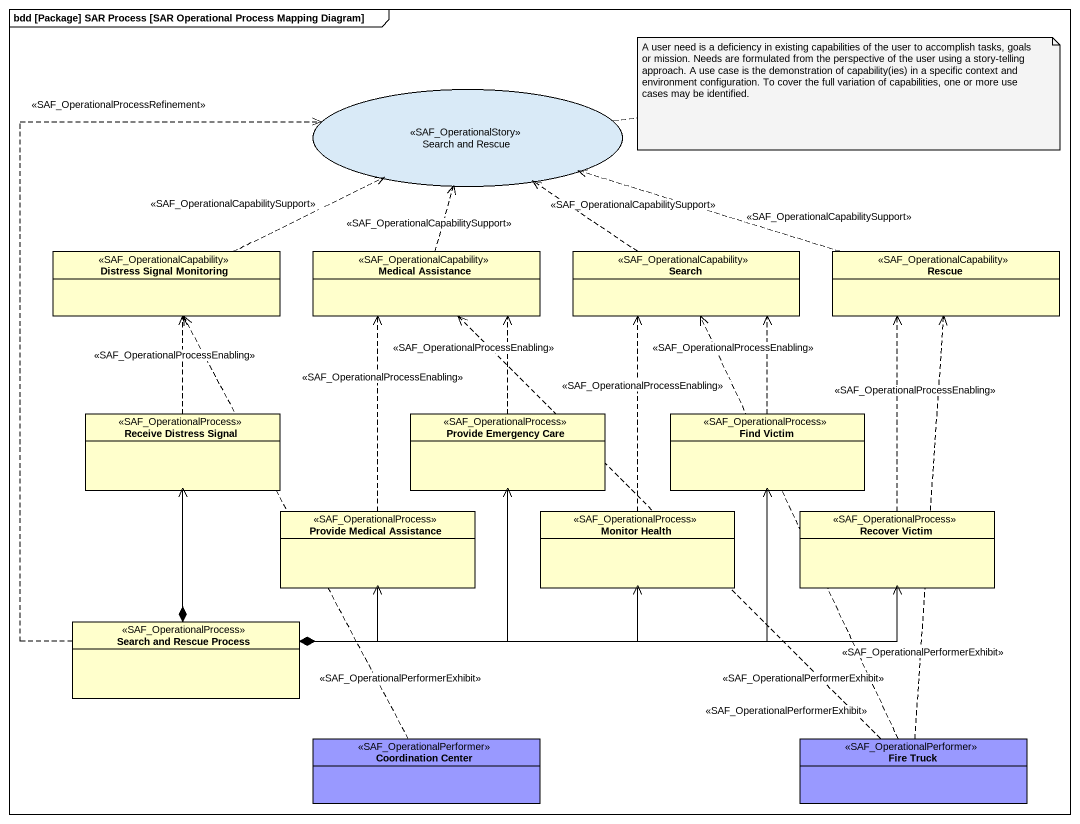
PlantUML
@startuml
mainframe bdd [Package] SAR Process [SAR Operational Process Mapping Diagram]
allowmixing
hide circle
hide empty members
usecase "Search and Rescue" as Search_and_Rescue <<SAF_OperationalStory>>
class "Distress Signal Monitoring" as Distress_Signal_Monitoring <<SAF_OperationalCapability>>
class "Medical Assistance" as Medical_Assistance <<SAF_OperationalCapability>>
class Search <<SAF_OperationalCapability>>
class Rescue <<SAF_OperationalCapability>>
class "Receive Distress Signal" as Receive_Distress_Signal <<SAF_OperationalProcess>>
class "Provide Emergency Care" as Provide_Emergency_Care <<SAF_OperationalProcess>>
class "Find Victim" as Find_Victim <<SAF_OperationalProcess>>
class "Provide Medical Assistance" as Provide_Medical_Assistance <<SAF_OperationalProcess>>
class "Monitor Health" as Monitor_Health <<SAF_OperationalProcess>>
class "Recover Victim" as Recover_Victim <<SAF_OperationalProcess>>
class "Search and Rescue Process" as Search_and_Rescue_Process <<SAF_OperationalProcess>>
class "Coordination Center" as Coordination_Center <<SAF_OperationalPerformer>> #9999FF
class "Fire Truck" as Fire_Truck <<SAF_OperationalPerformer>> #9999FF
Distress_Signal_Monitoring .right.> Search_and_Rescue : <<SAF_OperationalCapabilitySupport>>
Medical_Assistance .up.> Search_and_Rescue : <<SAF_OperationalCapabilitySupport>>
Search .up.> Search_and_Rescue : <<SAF_OperationalCapabilitySupport>>
Rescue .left.> Search_and_Rescue : <<SAF_OperationalCapabilitySupport>>
Receive_Distress_Signal .up.> Distress_Signal_Monitoring : <<SAF_OperationalProcessEnabling>>
Provide_Emergency_Care .up.> Medical_Assistance : <<SAF_OperationalProcessEnabling>>
Find_Victim .up.> Search : <<SAF_OperationalProcessEnabling>>
Provide_Medical_Assistance .up.> Medical_Assistance : <<SAF_OperationalProcessEnabling>>
Monitor_Health .up.> Search : <<SAF_OperationalProcessEnabling>>
Recover_Victim .up.> Rescue : <<SAF_OperationalProcessEnabling>>
Search_and_Rescue_Process .up.> Search_and_Rescue : <<SAF_OperationalProcessRefinement>>
Search_and_Rescue_Process *-up-> Receive_Distress_Signal
Search_and_Rescue_Process *-up-> Provide_Emergency_Care
Search_and_Rescue_Process *-right-> Find_Victim
Search_and_Rescue_Process *-right-> Provide_Medical_Assistance
Search_and_Rescue_Process *-right-> Monitor_Health
Search_and_Rescue_Process *-right-> Recover_Victim
Coordination_Center .up.> Distress_Signal_Monitoring : <<SAF_OperationalPerformerExhibit>>
Fire_Truck .up.> Medical_Assistance : <<SAF_OperationalPerformerExhibit>>
Fire_Truck .up.> Search : <<SAF_OperationalPerformerExhibit>>
Fire_Truck .up.> Rescue : <<SAF_OperationalPerformerExhibit>>
note right of Search_and_Rescue : A user need is a deficiency in existing capabilities of the user to accomplish tasks, goals or mission. Needs are formulated from the perspective of the user using a story-telling approach. A use case is the demonstration of capability(ies) in a specific context and environment configuration. To cover the full variation of capabilities, one or more use cases may be identified.
@enduml
